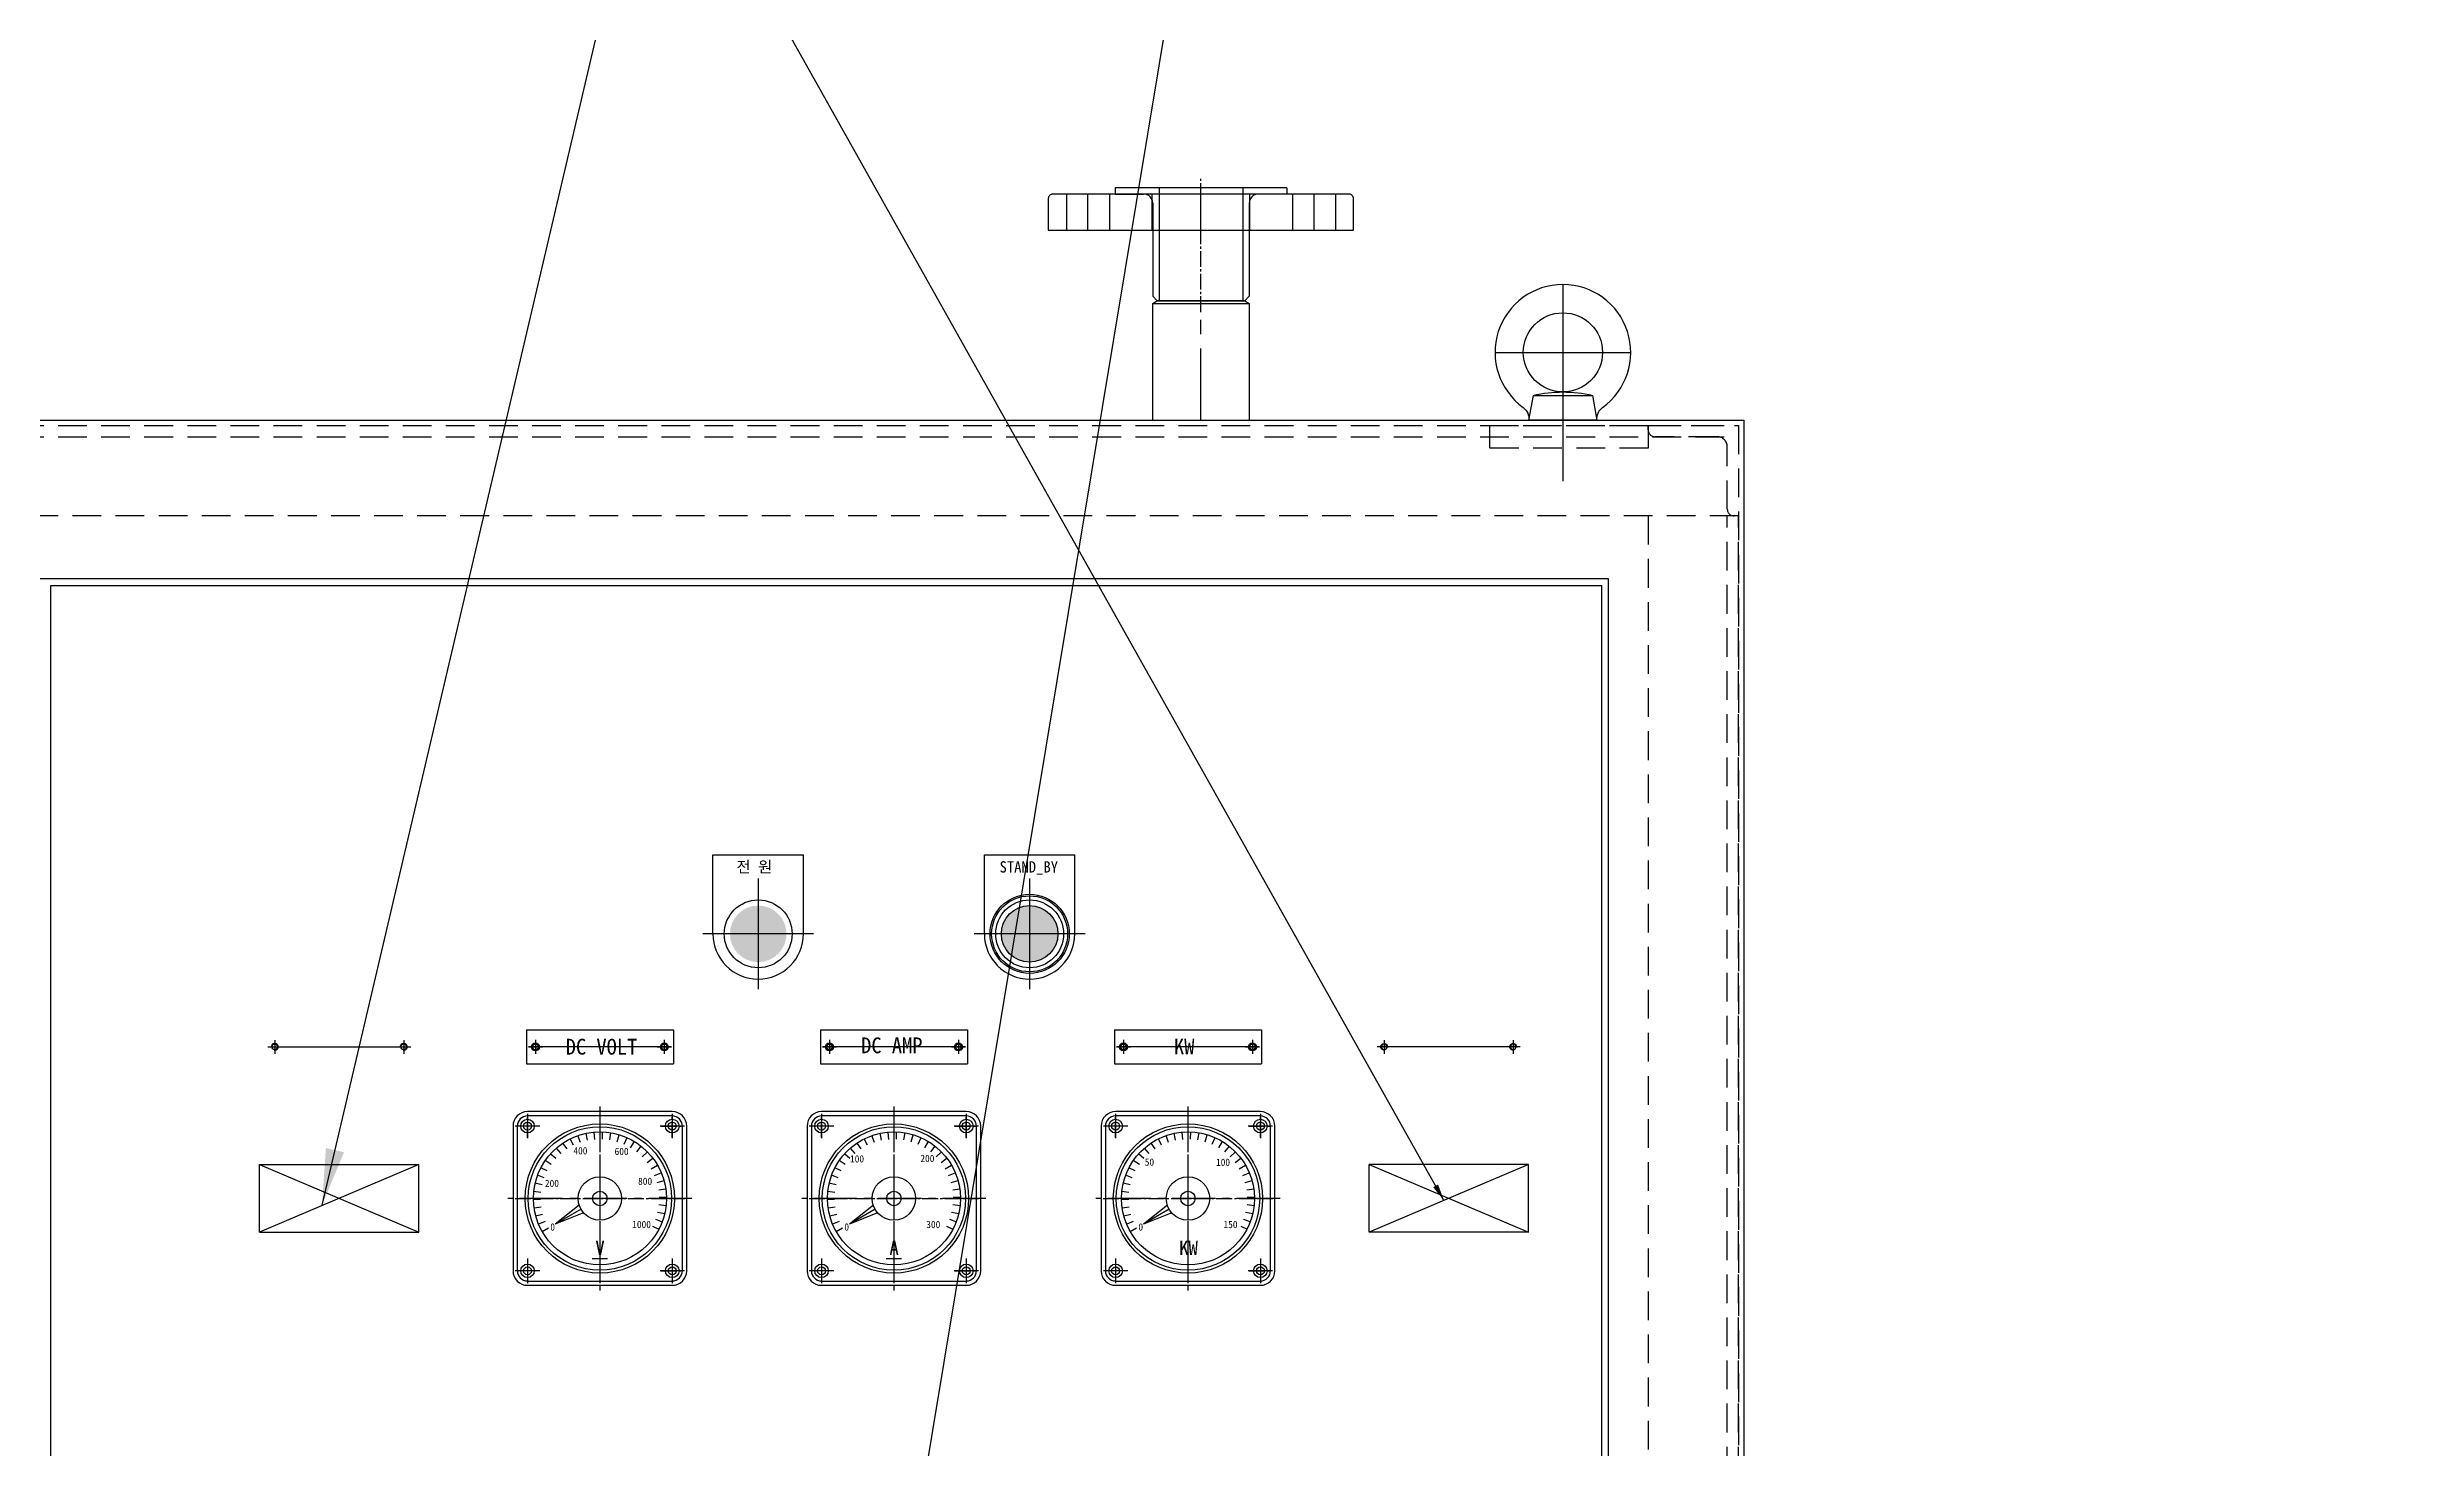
# Model space of a CAD drawing. Header units: millimetres. Extents: x -8980 to 16421, y 0 to 6237.
# Drawn here: x 3365 to 4412, y 3283 to 3903 of the extents above; entities that cross this region are included whole.
import ezdxf
from ezdxf.enums import TextEntityAlignment as Align

# ---------------------------------------------------------------- set-up
doc = ezdxf.new("R2010")
doc.units = ezdxf.units.MM
for name, pattern in [('CENTER', [50.8, 31.75, -6.35, 6.35, -6.35]), ('CENTER1', [10, 7, -1, 1, -1]), ('CENTER2', [28.575, 19.05, -3.175, 3.175, -3.175]), ('HIDDENX2', [19.05, 12.7, -6.35])]:
    doc.linetypes.add(name, pattern=pattern)
for name, color, linetype in [('4', 7, 'Continuous'), ('case', 3, 'Continuous'), ('CEN', 1, 'CENTER'), ('CENTER', 1, 'CENTER')]:
    doc.layers.add(name, color=color, linetype=linetype)
doc.styles.add('HAN', font='')
doc.styles.get("Standard").update_dxf_attribs({"font": 'ISOCP.SHX', "bigfont": 'WHGTXT.SHX'})
doc.styles.get('HAN').set_extended_font_data('GulimChe')
doc.dimstyles.new('PS-10', dxfattribs={"dimscale": 10, "dimtxt": 3.2, "dimasz": 2.5, "dimexe": 2, "dimexo": 2.5, "dimgap": 2, "dimtad": 1, "dimtoh": 1, "dimrnd": 0.05, "dimzin": 12, "dimdsep": 46, "dimtxsty": 'Standard', "dimcen": 0, "dimclrt": 2, "dimazin": 3, "dimtfac": 1, "dimtofl": 0, "dimtmove": 0, "dimatfit": 3, "dimfxl": 0, "dimtolj": 1, "dimtzin": 0, "dimarcsym": 0})
doc.dimstyles.new('PS-3', dxfattribs={"dimscale": 3, "dimtxt": 3.2, "dimasz": 2.5, "dimexe": 2, "dimexo": 2.5, "dimgap": 2, "dimtad": 1, "dimtoh": 1, "dimrnd": 0.05, "dimzin": 12, "dimdsep": 46, "dimtxsty": 'Standard', "dimcen": 0, "dimclrt": 2, "dimazin": 3, "dimtfac": 1, "dimtofl": 0, "dimtmove": 0, "dimatfit": 3, "dimfxl": 0, "dimtolj": 1, "dimtzin": 0, "dimarcsym": 0})

# ---------------------------------------------------------------- blocks, each defined once
blk = doc.blocks.new('A$C5BCB7C3E')
for p, q in [((-4, 7.5), (61, 7.5)), ((-4, 7.5), (-4, -7.5)), ((-3.1, 0), (3.1, 0)), ((0, 3.1), (0, -3.1)), ((53.9, 0), (60.1, 0)), ((57, 3.1), (57, -3.1)), ((61, 7.5), (61, -7.5)), ((-4, -7.5), (61, -7.5))]:
    blk.add_line(p, q)
for centre in [(0, 0), (57, 0)]:
    blk.add_circle(centre, 1.75)
at = {"layer": 'CEN', "color": 1, "linetype": 'CENTER'}
for p, q in [((-3.1, 0), (3.1, 0)), ((-3.1, 0), (3.1, 0)), ((0, 3.1), (0, -3.1)), ((0, 3.1), (0, -3.1)), ((0, 3.1), (0, -3.1)), ((0, 3.1), (0, -3.1)), ((53.9, 0), (60.1, 0)), ((53.9, 0), (60.1, 0)), ((53.9, 0), (60.1, 0)), ((53.9, 0), (60.1, 0)), ((57, 3.1), (57, -3.1)), ((57, 3.1), (57, -3.1)), ((57, 3.1), (57, -3.1)), ((57, 3.1), (57, -3.1))]:
    blk.add_line(p, q, dxfattribs=at)
at = {"color": 3, "style": 'HAN'}
blk.add_text('DC VOLT', height=7, dxfattribs=at).set_placement((13.4, -3.4))
blk = doc.blocks.new('A$C34360021')
for p, q in [((-4, 7.5), (61, 7.5)), ((-4, 7.5), (-4, -7.5)), ((-3.1, 0), (3.1, 0)), ((0, 3.1), (0, -3.1)), ((53.9, 0), (60.1, 0)), ((57, 3.1), (57, -3.1)), ((61, 7.5), (61, -7.5)), ((-4, -7.5), (61, -7.5))]:
    blk.add_line(p, q)
for centre in [(0, 0), (57, 0)]:
    blk.add_circle(centre, 1.75)
at = {"layer": 'CEN', "color": 1, "linetype": 'CENTER'}
for p, q in [((-3.1, 0), (3.1, 0)), ((-3.1, 0), (3.1, 0)), ((-3.1, 0), (3.1, 0)), ((-3.1, 0), (3.1, 0)), ((0, 3.1), (0, -3.1)), ((0, 3.1), (0, -3.1)), ((0, 3.1), (0, -3.1)), ((0, 3.1), (0, -3.1)), ((53.9, 0), (60.1, 0)), ((53.9, 0), (60.1, 0)), ((53.9, 0), (60.1, 0)), ((53.9, 0), (60.1, 0)), ((57, 3.1), (57, -3.1)), ((57, 3.1), (57, -3.1)), ((57, 3.1), (57, -3.1)), ((57, 3.1), (57, -3.1))]:
    blk.add_line(p, q, dxfattribs=at)
at = {"color": 3, "style": 'HAN'}
blk.add_text('DC AMP', height=7, dxfattribs=at).set_placement((14, -2.8))
blk = doc.blocks.new('A$C6F9E4155')
for p, q in [((-4, 7.5), (-4, -7.5)), ((-4, 7.5), (61, 7.5)), ((-3.1, 0), (3.1, 0)), ((0, 3.1), (0, -3.1)), ((53.9, 0), (60.1, 0)), ((57, 3.1), (57, -3.1)), ((61, 7.5), (61, -7.5)), ((-4, -7.5), (61, -7.5))]:
    blk.add_line(p, q)
for centre in [(0, 0), (57, 0)]:
    blk.add_circle(centre, 1.75)
at = {"layer": 'CEN', "color": 1, "linetype": 'CENTER'}
for p, q in [((-3.1, 0), (3.1, 0)), ((-3.1, 0), (3.1, 0)), ((-3.1, 0), (3.1, 0)), ((-3.1, 0), (3.1, 0)), ((0, 3.1), (0, -3.1)), ((0, 3.1), (0, -3.1)), ((0, 3.1), (0, -3.1)), ((0, 3.1), (0, -3.1)), ((53.9, 0), (60.1, 0)), ((53.9, 0), (60.1, 0)), ((53.9, 0), (60.1, 0)), ((53.9, 0), (60.1, 0)), ((57, 3.1), (57, -3.1)), ((57, 3.1), (57, -3.1)), ((57, 3.1), (57, -3.1)), ((57, 3.1), (57, -3.1))]:
    blk.add_line(p, q, dxfattribs=at)
at = {"color": 3, "style": 'HAN'}
blk.add_text('KW', height=7, dxfattribs=at).set_placement((22.3, -3.3))
blk = doc.blocks.new('A$C4862291F')
for color, points in [(7, [(-12.5, 0, 1), (12.5, 0, 1)]), (1, [(107.5, 0, 1), (132.5, 0, 1)])]:
    blk.add_hatch(color=color).paths.add_polyline_path(points)
for p, q in [((-20, 35), (20, 35)), ((-20, 0), (-20, 35)), ((20, 0), (20, 35)), ((100, 35, 0), (140, 35, 0)), ((100, 0, 0), (100, 35, 0)), ((140, 0, 0), (140, 35, 0))]:
    blk.add_line(p, q)
at = {"color": 3}
for centre in [(0, 0), (0, 0), (120, 0), (120, 0, 0), (120, 0, 0)]:
    blk.add_circle(centre, 15, dxfattribs=at)
for centre, radius in [((0, 0), 15), ((120, 0, 0), 17.5), ((120, 0, 0), 16.8), ((120, 0, 0), 15), ((120, 0, 0), 12.5)]:
    blk.add_circle(centre, radius)
at = {"color": 0}
blk.add_circle((120, 0, 0), 15, dxfattribs=at)
blk.add_circle((120, 0, 0), 15, dxfattribs=at)
blk.add_circle((120, 0, 0), 15, dxfattribs=at)
blk.add_circle((120, 0, 0), 15, dxfattribs=at)
blk.add_circle((120, 0, 0), 15, dxfattribs=at)
for centre in [(0, 0), (120, 0, 0)]:
    blk.add_arc(centre, 20, 180, 0)
at = {"layer": 'case', "color": 3}
blk.add_circle((120, 0, 0), 15, dxfattribs=at)
at = {"style": 'HAN'}
for s, p in [('전 원', (-9.6, 27.1)), ('STAND_BY', (106.7, 27.1, 0))]:
    blk.add_text(s, height=5, dxfattribs=at).set_placement(p)
blk = doc.blocks.new('A$C1517136A')
for p, q in [((-38.4, 32.3), (-38.4, -32.7)), ((-36.5, 32), (-36.5, -32)), ((32, 38.4), (-32, 38.4)), ((32, 36.5), (-32, 36.5)), ((36.5, -32, 0), (36.5, 32, 0)), ((38.4, -32, 0), (38.4, 32, 0)), ((-17.1, 19.9), (-19.2, 22.3)), ((-14.5, 21.9), (-16.3, 24.5)), ((-11.7, 23.5), (-13.1, 26.4)), ((-8.6, 24.8), (-9.7, 27.8)), ((-5.5, 25.7), (-6.1, 28.8)), ((-2.2, 26.1), (-2.5, 29.3)), ((1.1, 26.2), (1.2, 29.4)), ((4.4, 25.9), (4.9, 29)), ((7.6, 25.1), (8.5, 28.2)), ((10.7, 24), (12, 26.9)), ((13.6, 22.4), (15.3, 25.2)), ((16.3, 20.6), (18.3, 23.1)), ((-23.3, 12.2), (-26.1, 13.6)), ((-21.5, 15), (-24.2, 16.8)), ((-19.5, 17.6), (-21.9, 19.7)), ((18.7, 18.4), (21, 20.6)), ((20.9, 15.9), (23.4, 17.8)), ((22.7, 13.1), (25.5, 14.7)), ((24.2, 10.2), (27.1, 11.4)), ((-26.1, 2.7), (-29.3, 3.1)), ((-25.5, 6), (-28.7, 6.7)), ((-24.6, 9.1), (-27.6, 10.3)), ((25.3, 7.1), (28.4, 7.9)), ((26, 3.8), (29.1, 4.3)), ((26.2, 0.5), (29.4, 0.6)), ((-26.2, -0.5), (-29.4, -0.6)), ((-26, -3.8), (-29.1, -4.3)), ((-25.3, -7.1), (-28.4, -7.9)), ((-24.2, -10.2), (-27.1, -11.4)), ((24.6, -9.1), (27.6, -10.3)), ((25.5, -6), (28.7, -6.7)), ((26.1, -2.7), (29.3, -3.1)), ((-22.7, -13.1), (-25.5, -14.7)), ((23.3, -12.2), (26.1, -13.6)), ((-32, -36.5), (32, -36.5)), ((-32, -38.4), (32, -38.4))]:
    blk.add_line(p, q)
at = {"color": 1, "linetype": 'CENTER'}
for p, q in [((-26.6, 32), (-37.4, 32)), ((-32, 37.4), (-32, 26.6)), ((37.4, 32), (26.6, 32)), ((32, 37.4), (32, 26.6)), ((-32, -26.6), (-32, -37.4)), ((32, -26.6), (32, -37.4)), ((-26.6, -32), (-37.4, -32)), ((37.4, -32), (26.6, -32))]:
    blk.add_line(p, q, dxfattribs=at)
at = {"color": 1, "linetype": 'CENTER2'}
for p, q in [((0, 40.7), (0, -40.7)), ((0, 40.7), (0, -40.7)), ((0, 40.7), (0, -40.7)), ((40.7, 0), (-40.7, 0)), ((40.7, 0), (-40.7, 0)), ((40.7, 0), (-40.7, 0))]:
    blk.add_line(p, q, dxfattribs=at)
at = {"color": 3}
for p in [(-9.1, -3), (-8.3, -4.8), (-7.2, -6.4)]:
    blk.add_line(p, (-19.7, -11.4), dxfattribs=at)
for centre, radius in [((-32, 32), 1.76), ((0, 0), 31.7), ((32, 32), 1.76), ((0, 0), 29.4), ((0, 0), 9.6), ((0, 0), 3.2), ((-32, -32), 1.76), ((32, -32), 1.76)]:
    blk.add_circle(centre, radius)
blk.add_circle((0, 0), 31.7, dxfattribs=at)
blk.add_circle((0, 0), 31.7, dxfattribs=at)
blk.add_circle((0, 0), 31.7, dxfattribs=at)
for centre, radius, start, end in [((-32, 32), 6.4, 90, 180), ((-32, 32), 4.48, 90, 180), ((32, 32), 6.4, 0, 90), ((32, 32), 4.48, 0, 90), ((-32, -32), 6.4, 180, 270), ((-32, -32), 4.48, 180, 270), ((32, -32), 6.4, 270, 0), ((32, -32), 4.48, 270, 0)]:
    blk.add_arc(centre, radius, start, end)
at = {"color": 3, "style": 'HAN'}
for s, p in [('50', (-19.1, 17.7, -2066.5)), ('100', (12.4, 17.6, -2066.5)), ('150', (15.7, -9.9, -2066.5)), ('0', (-21.9, -11, -2066.5))]:
    blk.add_text(s, height=3.2, dxfattribs=at).set_placement(p, align=Align.TOP_LEFT)
at = {"color": 3, "insert": (-3.9, -18.6), "char_height": 6.4, "attachment_point": 1, "style": 'HAN'}
blk.add_mtext('KW', dxfattribs=at)
blk = doc.blocks.new('A$C7956288B')
for p, q in [((-38.4, 32.3), (-38.4, -32.7)), ((-36.5, 32), (-36.5, -32)), ((32, 38.4), (-32, 38.4)), ((32, 36.5), (-32, 36.5)), ((36.5, -32, 0), (36.5, 32, 0)), ((38.4, -32, 0), (38.4, 32, 0)), ((-17.1, 19.9), (-19.2, 22.3)), ((-14.5, 21.9), (-16.3, 24.5)), ((-11.7, 23.5), (-13.1, 26.4)), ((-8.6, 24.8), (-9.7, 27.8)), ((-5.5, 25.7), (-6.1, 28.8)), ((-2.2, 26.1), (-2.5, 29.3)), ((1.1, 26.2), (1.2, 29.4)), ((4.4, 25.9), (4.9, 29)), ((7.6, 25.1), (8.5, 28.2)), ((10.7, 24), (12, 26.9)), ((13.6, 22.4), (15.3, 25.2)), ((16.3, 20.6), (18.3, 23.1)), ((-23.3, 12.2), (-26.1, 13.6)), ((-21.5, 15), (-24.2, 16.8)), ((-19.5, 17.6), (-21.9, 19.7)), ((18.7, 18.4), (21, 20.6)), ((20.9, 15.9), (23.4, 17.8)), ((22.7, 13.1), (25.5, 14.7)), ((24.2, 10.2), (27.1, 11.4)), ((-26.1, 2.7), (-29.3, 3.1)), ((-25.5, 6), (-28.7, 6.7)), ((-24.6, 9.1), (-27.6, 10.3)), ((25.3, 7.1), (28.4, 7.9)), ((26, 3.8), (29.1, 4.3)), ((26.2, 0.5), (29.4, 0.6)), ((-26.2, -0.5), (-29.4, -0.6)), ((-26, -3.8), (-29.1, -4.3)), ((-25.3, -7.1), (-28.4, -7.9)), ((-24.2, -10.2), (-27.1, -11.4)), ((24.6, -9.1), (27.6, -10.3)), ((25.5, -6), (28.7, -6.7)), ((26.1, -2.7), (29.3, -3.1)), ((-22.7, -13.1), (-25.5, -14.7)), ((23.3, -12.2), (26.1, -13.6)), ((-32, -36.5), (32, -36.5)), ((-32, -38.4), (32, -38.4))]:
    blk.add_line(p, q)
at = {"color": 1, "linetype": 'CENTER'}
for p, q in [((-26.6, 32), (-37.4, 32)), ((-32, 37.4), (-32, 26.6)), ((37.4, 32), (26.6, 32)), ((32, 37.4), (32, 26.6)), ((-32, -26.6), (-32, -37.4)), ((32, -26.6), (32, -37.4)), ((-26.6, -32), (-37.4, -32)), ((37.4, -32), (26.6, -32))]:
    blk.add_line(p, q, dxfattribs=at)
at = {"color": 1, "linetype": 'CENTER2'}
for p, q in [((0, 40.7), (0, -40.7)), ((40.7, 0), (-40.7, 0))]:
    blk.add_line(p, q, dxfattribs=at)
at = {"color": 3}
for p, q in [((-9.1, -3), (-19.7, -11.4)), ((-8.3, -4.8), (-19.7, -11.4)), ((-7.2, -6.4), (-19.7, -11.4)), ((-3.4, -26.5), (3.4, -26.5))]:
    blk.add_line(p, q, dxfattribs=at)
for centre, radius in [((-32, 32), 1.76), ((0, 0), 31.7), ((32, 32), 1.76), ((0, 0), 29.4), ((0, 0), 9.6), ((0, 0), 3.2), ((-32, -32), 1.76), ((32, -32), 1.76)]:
    blk.add_circle(centre, radius)
for centre, radius, start, end in [((-32, 32), 6.4, 90, 180), ((-32, 32), 4.48, 90, 180), ((32, 32), 6.4, 0, 90), ((32, 32), 4.48, 0, 90), ((-32, -32), 6.4, 180, 270), ((-32, -32), 4.48, 180, 270), ((32, -32), 6.4, 270, 0), ((32, -32), 4.48, 270, 0)]:
    blk.add_arc(centre, radius, start, end)
at = {"color": 3, "style": 'HAN'}
for s, p in [('400', (-11.7, 22.7, -2066.5)), ('600', (6.5, 22.4, -2066.5)), ('200', (-24.3, 8.3, -2066.5)), ('800', (16.9, 9.2, -2066.5)), ('1000', (14.3, -9.9, -2066.5)), ('0', (-21.9, -11, -2066.5))]:
    blk.add_text(s, height=3.2, dxfattribs=at).set_placement(p, align=Align.TOP_LEFT)
at = {"color": 3, "insert": (-2, -18.6), "char_height": 6.4, "attachment_point": 1, "style": 'HAN'}
blk.add_mtext('V', dxfattribs=at)
blk = doc.blocks.new('A$C348D2C00')
for p, q in [((-38.4, 32.3), (-38.4, -32.7)), ((-36.5, 32), (-36.5, -32)), ((32, 38.4), (-32, 38.4)), ((32, 36.5), (-32, 36.5)), ((36.5, -32, 0), (36.5, 32, 0)), ((38.4, -32, 0), (38.4, 32, 0)), ((-17.1, 19.9), (-19.2, 22.3)), ((-14.5, 21.9), (-16.3, 24.5)), ((-11.7, 23.5), (-13.1, 26.4)), ((-8.6, 24.8), (-9.7, 27.8)), ((-5.5, 25.7), (-6.1, 28.8)), ((-2.2, 26.1), (-2.5, 29.3)), ((1.1, 26.2), (1.2, 29.4)), ((4.4, 25.9), (4.9, 29)), ((7.6, 25.1), (8.5, 28.2)), ((10.7, 24), (12, 26.9)), ((13.6, 22.4), (15.3, 25.2)), ((16.3, 20.6), (18.3, 23.1)), ((-23.3, 12.2), (-26.1, 13.6)), ((-21.5, 15), (-24.2, 16.8)), ((-19.5, 17.6), (-21.9, 19.7)), ((18.7, 18.4), (21, 20.6)), ((20.9, 15.9), (23.4, 17.8)), ((22.7, 13.1), (25.5, 14.7)), ((24.2, 10.2), (27.1, 11.4)), ((-26.1, 2.7), (-29.3, 3.1)), ((-25.5, 6), (-28.7, 6.7)), ((-24.6, 9.1), (-27.6, 10.3)), ((25.3, 7.1), (28.4, 7.9)), ((26, 3.8), (29.1, 4.3)), ((26.2, 0.5), (29.4, 0.6)), ((-26.2, -0.5), (-29.4, -0.6)), ((-26, -3.8), (-29.1, -4.3)), ((-25.3, -7.1), (-28.4, -7.9)), ((-24.2, -10.2), (-27.1, -11.4)), ((24.6, -9.1), (27.6, -10.3)), ((25.5, -6), (28.7, -6.7)), ((26.1, -2.7), (29.3, -3.1)), ((-22.7, -13.1), (-25.5, -14.7)), ((23.3, -12.2), (26.1, -13.6)), ((-32, -36.5), (32, -36.5)), ((-32, -38.4), (32, -38.4))]:
    blk.add_line(p, q)
at = {"color": 1, "linetype": 'CENTER'}
for p, q in [((-26.6, 32), (-37.4, 32)), ((-32, 37.4), (-32, 26.6)), ((37.4, 32), (26.6, 32)), ((32, 37.4), (32, 26.6)), ((-32, -26.6), (-32, -37.4)), ((32, -26.6), (32, -37.4)), ((-26.6, -32), (-37.4, -32)), ((37.4, -32), (26.6, -32))]:
    blk.add_line(p, q, dxfattribs=at)
at = {"color": 1, "linetype": 'CENTER2'}
for p, q in [((0, 40.7), (0, -40.7)), ((0, 40.7), (0, -40.7)), ((40.7, 0), (-40.7, 0)), ((40.7, 0), (-40.7, 0))]:
    blk.add_line(p, q, dxfattribs=at)
at = {"color": 3}
for p, q in [((-9.1, -3), (-19.7, -11.4)), ((-8.3, -4.8), (-19.7, -11.4)), ((-7.2, -6.4), (-19.7, -11.4)), ((-3.4, -26.5), (3.4, -26.5))]:
    blk.add_line(p, q, dxfattribs=at)
for centre, radius in [((-32, 32), 1.76), ((0, 0), 31.7), ((32, 32), 1.76), ((0, 0), 29.4), ((0, 0), 9.6), ((0, 0), 3.2), ((-32, -32), 1.76), ((32, -32), 1.76)]:
    blk.add_circle(centre, radius)
for centre, radius, start, end in [((-32, 32), 6.4, 90, 180), ((-32, 32), 4.48, 90, 180), ((32, 32), 6.4, 0, 90), ((32, 32), 4.48, 0, 90), ((-32, -32), 6.4, 180, 270), ((-32, -32), 4.48, 180, 270), ((32, -32), 6.4, 270, 0), ((32, -32), 4.48, 270, 0)]:
    blk.add_arc(centre, radius, start, end)
at = {"color": 3, "style": 'HAN'}
for s, p in [('100', (-19.4, 19.1, -2066.5)), ('200', (11.7, 19.3, -2066.5)), ('300', (14.3, -9.9, -2066.5)), ('0', (-21.9, -11, -2066.5))]:
    blk.add_text(s, height=3.2, dxfattribs=at).set_placement(p, align=Align.TOP_LEFT)
at = {"color": 3, "insert": (-2, -18.6), "char_height": 6.4, "attachment_point": 1, "style": 'HAN'}
blk.add_mtext('A', dxfattribs=at)
blk = doc.blocks.new('ASDFASFDA')
for p, q in [((-5937.3, 4209, 0), (-6007.8, 4179, 0)), ((-6007.8, 4209, 0), (-5937.3, 4179, 0))]:
    blk.add_line(p, q)
at = {"color": 3}
for p, q in [((-6007.8, 4209, 0), (-5937.3, 4209, 0)), ((-6007.8, 4179, 0), (-6007.8, 4209, 0)), ((-5937.3, 4179, 0), (-5937.3, 4209, 0)), ((-6007.8, 4179, 0), (-5937.3, 4179, 0))]:
    blk.add_line(p, q, dxfattribs=at)
for centre in [(-6001, 4261, 0), (-5944, 4261, 0)]:
    blk.add_circle(centre, 1.25, dxfattribs=at)
for centre in [(-6001, 4261, 0), (-5944, 4261, 0)]:
    blk.add_arc(centre, 1.5, 259.6291, 191.2082)
at = {"layer": 'CEN', "color": 1, "linetype": 'CENTER'}
for p, q in [((-6001, 4264, 0), (-6001, 4257.9, 0)), ((-6001, 4264, 0), (-6001, 4257.9, 0)), ((-5944, 4264, 0), (-5944, 4257.9, 0)), ((-5944, 4264, 0), (-5944, 4257.9, 0)), ((-6004.1, 4261, 0), (-5997.9, 4261, 0)), ((-5947.1, 4261, 0), (-5940.9, 4261, 0)), ((-5947.1, 4261, 0), (-5940.9, 4261, 0))]:
    blk.add_line(p, q, dxfattribs=at)
at = {"layer": 'CENTER', "linetype": 'CENTER', "ltscale": 7}
blk.add_line((-5997.9, 4261, 0), (-5947.1, 4261, 0), dxfattribs=at)
blk = doc.blocks.new('A$C73991B19')
at = {"color": 2}
for p, q in [((-59.5, 0), (-59.5, -16)), ((-40.5, 0), (-40.5, -16)), ((-21.6, -16), (-21.6, 0)), ((21.6, -16), (21.6, 0)), ((40.5, 0), (40.5, -16)), ((59.5, 0), (59.5, -16))]:
    blk.add_line(p, q, dxfattribs=at)
at = {"color": 3, "ltscale": 10}
blk.add_lwpolyline([(-67.5, -16), (-67.5, -2, -0.414214), (-65.5, 0), (65.5, 0, -0.414214), (67.5, -2), (67.5, -16)], format="xyb", close=True, dxfattribs=at)
at = {"layer": 'CENTER'}
for p, q in [((-50, -16), (-50, 0)), ((0, -16), (0, 0)), ((50, -16), (50, 0))]:
    blk.add_line(p, q, dxfattribs=at)

msp = doc.modelspace()

# ---------------------------------------------------------------- linework, layer by layer
at = {"color": 1, "linetype": 'CENTER1'}
for p, q in [((3875.032, 3785.897, -0.001), (3875.032, 3845.897, -0.001)), ((3582.282, 3426.009, 0), (3572.282, 3426.009, 0)), ((3577.282, 3421.009, 0), (3577.282, 3431.009, 0)), ((3609.282, 3431.509, 0), (3609.282, 3356.509, 0)), ((3636.282, 3426.009, 0), (3646.282, 3426.009, 0)), ((3641.282, 3421.009, 0), (3641.282, 3431.009, 0)), ((3712.282, 3426.009, 0), (3702.282, 3426.009, 0)), ((3707.282, 3421.009, 0), (3707.282, 3431.009, 0)), ((3739.282, 3431.509, 0), (3739.282, 3356.509, 0)), ((3766.282, 3426.009, 0), (3776.282, 3426.009, 0)), ((3771.282, 3421.009, 0), (3771.282, 3431.009, 0)), ((3842.282, 3426.009, 0), (3832.282, 3426.009, 0)), ((3837.282, 3421.009, 0), (3837.282, 3431.009, 0)), ((3869.282, 3431.509, 0), (3869.282, 3356.509, 0)), ((3896.282, 3426.009, 0), (3906.282, 3426.009, 0)), ((3901.282, 3421.009, 0), (3901.282, 3431.009, 0)), ((3571.782, 3394.009, 0), (3646.782, 3394.009, 0)), ((3701.782, 3394.009, 0), (3776.782, 3394.009, 0)), ((3831.782, 3394.009, 0), (3906.782, 3394.009, 0)), ((3577.282, 3367.009, 0), (3577.282, 3357.009, 0)), ((3641.282, 3367.009, 0), (3641.282, 3357.009, 0)), ((3707.282, 3367.009, 0), (3707.282, 3357.009, 0)), ((3771.282, 3367.009, 0), (3771.282, 3357.009, 0)), ((3837.282, 3367.009, 0), (3837.282, 3357.009, 0)), ((3901.282, 3367.009, 0), (3901.282, 3357.009, 0)), ((3582.282, 3362.009, 0), (3572.282, 3362.009, 0)), ((3636.282, 3362.009, 0), (3646.282, 3362.009, 0)), ((3712.282, 3362.009, 0), (3702.282, 3362.009, 0)), ((3766.282, 3362.009, 0), (3776.282, 3362.009, 0)), ((3842.282, 3362.009, 0), (3832.282, 3362.009, 0)), ((3896.282, 3362.009, 0), (3906.282, 3362.009, 0))]:
    msp.add_line(p, q, dxfattribs=at)
at = {"color": 3, "ltscale": 10}
for p, q in [((3913.032, 3840.897, -0.001), (3837.032, 3840.897, -0.001)), ((3837.032, 3840.897, -0.001), (3837.032, 3838.097, -0.001)), ((3837.032, 3838.097, -0.001), (3849.682, 3838.097, -0.001)), ((3853.682, 3834.097, -0.001), (3853.682, 3792.897, -0.001)), ((3856.482, 3840.897, -0.001), (3856.482, 3790.897, -0.001)), ((3893.582, 3840.897, -0.001), (3893.582, 3790.897, -0.001)), ((3896.382, 3834.097, -0.001), (3896.382, 3792.897, -0.001)), ((3913.032, 3838.097, -0.001), (3900.382, 3838.097, -0.001)), ((3913.032, 3840.897, -0.001), (3913.032, 3838.097, -0.001)), ((3853.682, 3792.897, -0.001), (3855.682, 3790.897, -0.001)), ((3896.382, 3792.897, -0.001), (3894.382, 3790.897, -0.001)), ((3853.682, 3789.679, 0), (3896.382, 3789.679, 0)), ((3894.382, 3790.897, -0.001), (3855.682, 3790.897, -0.001))]:
    msp.add_line(p, q, dxfattribs=at)
at = {"color": 1}
for p, q in [((4035.032, 3798.097, 0), (4035.032, 3711.097, 0)), ((4005.032, 3768.097, 0), (4065.032, 3768.097, 0))]:
    msp.add_line(p, q, dxfattribs=at)
at = {"color": 3}
msp.add_line((4021.972, 3749.097, 0), (4048.092, 3749.097, 0), dxfattribs=at)
at = {"color": 2, "linetype": 'HIDDENX2'}
for p, q in [((2817.332, 3730.797, 0), (4112.732, 3730.797, 0)), ((4107.732, 1690.397, 0), (4107.732, 3695.797, 0))]:
    msp.add_line(p, q, dxfattribs=at)
at = {"color": 3, "elevation": 0}
msp.add_lwpolyline([(4050.032, 3738.097, -0.24153136), (4052.532, 3743.73, 3.10668491), (4017.532, 3743.73, -0.24153136), (4020.032, 3738.097)], format="xyb", dxfattribs=at)
at = {"color": 3, "ltscale": 10, "elevation": -0.001}
msp.add_lwpolyline([(3853.682, 3738.097), (3853.682, 3789.679), (3855.582, 3790.897), (3894.482, 3790.897), (3896.382, 3789.679), (3896.382, 3738.097)], dxfattribs=at)
at = {"color": 3, "elevation": 0}
msp.add_lwpolyline([(4021.972, 3749.097, -0.11485452), (4048.092, 3749.097), (4050.032, 3738.097), (4020.032, 3738.097)], format="xyb", close=True, dxfattribs=at)
for points in [[(2815.032, 3738.097), (4115.032, 3738.097), (4115.032, 1638.097), (2815.032, 1638.097)], [(2875.032, 3668.097), (4055.032, 3668.097), (4055.032, 1708.097), (2875.032, 1708.097)], [(4052.032, 1711.097), (3366.532, 1711.097), (3366.532, 3665.097), (4052.032, 3665.097)]]:
    msp.add_lwpolyline(points, close=True, dxfattribs=at)
at = {"color": 2, "linetype": 'HIDDENX2', "elevation": 0}
for points in [[(2817.332, 3735.797), (4112.732, 3735.797), (4112.732, 1640.397), (2817.332, 1640.397)], [(4112.732, 3695.797), (2817.332, 3695.797), (2817.332, 3735.797), (4112.732, 3735.797)], [(4072.732, 3725.797), (4002.732, 3725.797), (4002.732, 3735.797), (4072.732, 3735.797)], [(4072.732, 3695.797), (4072.732, 1690.397), (4112.732, 1690.397), (4112.732, 3695.797)]]:
    msp.add_lwpolyline(points, close=True, dxfattribs=at)
msp.add_lwpolyline([(4112.732, 3735.797), (4112.732, 3695.797), (4110.732, 3695.797, -0.41421356), (4107.732, 3698.797), (4107.732, 3726.297, 0.41421356), (4103.232, 3730.797), (4075.732, 3730.797, -0.41421356), (4072.732, 3733.797), (4072.732, 3735.797)], format="xyb", close=True, dxfattribs=at)
at = {"color": 3}
for centre, radius in [((4035.032, 3768.097, 0), 17.5), ((3679.282, 3511.009, 0), 15), ((3799.282, 3511.009, 0), 15), ((3580.782, 3461.009, 0), 1.25), ((3637.782, 3461.009, 0), 1.25), ((3710.782, 3461.009, 0), 1.25), ((3767.782, 3461.009, 0), 1.25), ((3840.782, 3461.009, 0), 1.25), ((3897.782, 3461.009, 0), 1.25), ((3577.282, 3426.009, 0), 3), ((3609.282, 3394.009, 0), 33), ((3641.282, 3426.009, 0), 3), ((3707.282, 3426.009, 0), 3), ((3739.282, 3394.009, 0), 33), ((3771.282, 3426.009, 0), 3), ((3837.282, 3426.009, 0), 3), ((3869.282, 3394.009, 0), 33), ((3901.282, 3426.009, 0), 3), ((3577.282, 3362.009, 0), 3), ((3641.282, 3362.009, 0), 3), ((3707.282, 3362.009, 0), 3), ((3771.282, 3362.009, 0), 3), ((3837.282, 3362.009, 0), 3), ((3901.282, 3362.009, 0), 3)]:
    msp.add_circle(centre, radius, dxfattribs=at)
at = {"color": 3, "ltscale": 10}
for centre, start, end in [((3849.682, 3834.097, -0.001), 0, 90), ((3900.382, 3834.097, -0.001), 90, 180)]:
    msp.add_arc(centre, 4, start, end, dxfattribs=at)
for centre in [(3580.782, 3461.009, 0), (3637.782, 3461.009, 0), (3710.782, 3461.009, 0), (3767.782, 3461.009, 0), (3840.782, 3461.009, 0), (3897.782, 3461.009, 0)]:
    msp.add_arc(centre, 1.5, 348.791755, 280.370877)
at = {"layer": 'CEN', "color": 1, "linetype": 'CENTER'}
for p, q in [((3583.862, 3461.009, 0), (3577.702, 3461.009, 0)), ((3580.782, 3464.088, 0), (3580.782, 3457.929, 0)), ((3640.862, 3461.009, 0), (3634.702, 3461.009, 0)), ((3637.782, 3464.088, 0), (3637.782, 3457.929, 0)), ((3713.862, 3461.009, 0), (3707.702, 3461.009, 0)), ((3710.782, 3464.088, 0), (3710.782, 3457.929, 0)), ((3770.862, 3461.009, 0), (3764.702, 3461.009, 0)), ((3767.782, 3464.088, 0), (3767.782, 3457.929, 0)), ((3843.862, 3461.009, 0), (3837.702, 3461.009, 0)), ((3840.782, 3464.088, 0), (3840.782, 3457.929, 0)), ((3900.862, 3461.009, 0), (3894.702, 3461.009, 0)), ((3897.782, 3464.088, 0), (3897.782, 3457.929, 0))]:
    msp.add_line(p, q, dxfattribs=at)
at = {"layer": 'CENTER'}
msp.add_line((3875.032, 3738.097, 0), (3875.032, 3790.897, 0), dxfattribs=at)
at = {"layer": 'CENTER', "linetype": 'CENTER', "ltscale": 7}
for p, q in [((3679.282, 3535.519, 0), (3679.282, 3486.499, 0)), ((3799.282, 3535.519, 0), (3799.282, 3486.499, 0)), ((3703.792, 3511.009, 0), (3654.772, 3511.009, 0)), ((3823.792, 3511.009, 0), (3774.772, 3511.009, 0)), ((3634.702, 3461.009, 0), (3583.862, 3461.009, 0)), ((3764.702, 3461.009, 0), (3713.862, 3461.009, 0)), ((3894.702, 3461.009, 0), (3843.862, 3461.009, 0))]:
    msp.add_line(p, q, dxfattribs=at)

# ---------------------------------------------------------------- block references
at = {"xscale": -1}
for name, p in [('A$C73991B19', (3875.032, 3838.097, -0.001)), ('ASDFASFDA', (-1987.984, -799.949, 0))]:
    msp.add_blockref(name, p, dxfattribs=at)
for name, p in [('A$C4862291F', (3679.282, 3511.009, 0)), ('A$C5BCB7C3E', (3580.782, 3461.009, 0)), ('A$C34360021', (3710.782, 3461.009, 0)), ('A$C6F9E4155', (3840.782, 3461.009, 0)), ('ASDFASFDA', (9466.548, -799.949, 0)), ('A$C7956288B', (3609.282, 3394.009, 0)), ('A$C348D2C00', (3739.282, 3394.009, 0)), ('A$C1517136A', (3869.282, 3394.009, 0))]:
    msp.add_blockref(name, p)

# ---------------------------------------------------------------- leaders
at = {"color": 7}
msp.add_leader([(3982.448, 3393.056, 0), (3632.955, 4015.705, 0)], dimstyle='PS-3', override={"dimscale": 3, "dimgap": 0.625, "dimtad": 1, "dimtxsty": 'Standard', "dimclrd": 256}, dxfattribs=at)
at = {"layer": '4', "color": 7}
for points in [[(3486.461, 3391.022, 0), (3632.955, 4015.705, 0), (2825.678, 4015.705, 0)], [(3740.032, 3192.509, 0), (3876.552, 4015.705, 0), (4412.462, 4015.705, 0)]]:
    msp.add_leader(points, dimstyle='PS-10', override={"dimscale": 10, "dimgap": 2, "dimtad": 0}, dxfattribs=at)

doc.saveas('drawing.dxf')
